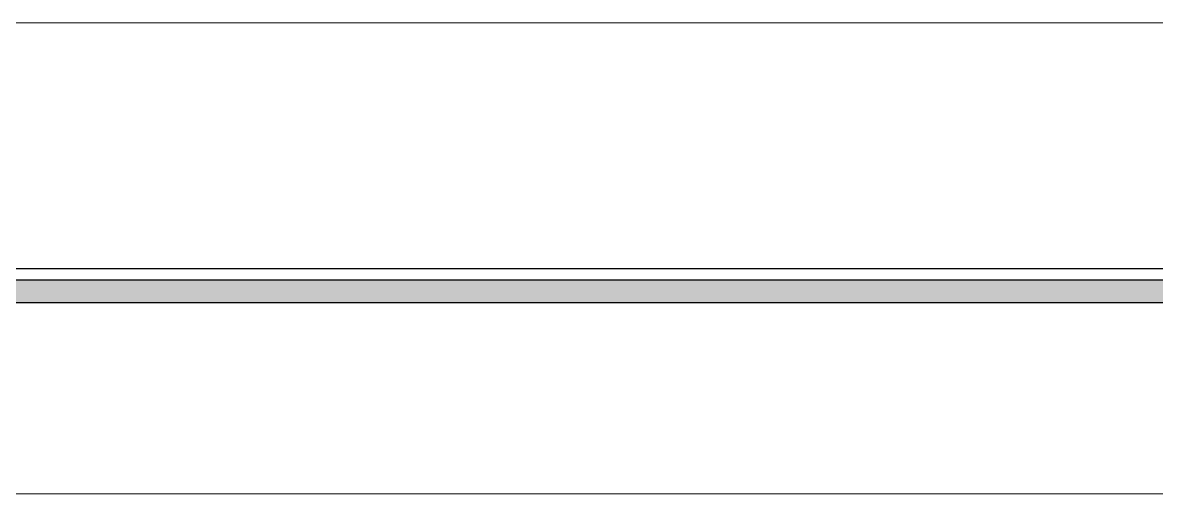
# Model space of a CAD drawing. Header units: millimetres. Extents: x 56222 to 3066687, y -650199 to -121287.
# Drawn here: x 151611.9 to 151886.6, y -177768 to -177652.2 of the extents above; entities that cross this region are included whole.
import ezdxf

# ---------------------------------------------------------------- set-up
doc = ezdxf.new("R2010")
doc.units = ezdxf.units.MM
doc.header["$MEASUREMENT"] = 0
for name, color, linetype, lineweight in [('GROUND FLOOR', 7, 'Continuous', 9), ('NAME PLATE', 7, 'Continuous', 25), ('XX~SLAB ( BEAM )~ ( DIM )', 7, 'Continuous', 9)]:
    doc.layers.add(name, color=color, linetype=linetype, lineweight=lineweight)

# ---------------------------------------------------------------- blocks, each defined once
blk = doc.blocks.new('LAYOUT FILE')
at = {"layer": 'NAME PLATE', "true_color": 0xd39e00}
h = blk.add_hatch(color=42, dxfattribs=at)
h.paths.add_polyline_path([(3346889.83, -513806.18), (3346889.83, -514260.7), (3347535.56, -514260.7), (3347535.56, -513806.18)])
h.paths.add_polyline_path([(3346894.36, -513810.71), (3347531.03, -513810.71), (3347531.03, -514256.17), (3346894.36, -514256.17)], flags=16)
at = {"layer": 'NAME PLATE', "color": 42, "true_color": 0xd39e00}
for points in [[(3346887.56, -513803.91), (3347537.83, -513803.91), (3347537.83, -514262.96), (3346887.56, -514262.96)], [(3346889.83, -513806.18), (3347535.56, -513806.18), (3347535.56, -514260.7), (3346889.83, -514260.7)], [(3346894.36, -513810.71), (3347531.03, -513810.71), (3347531.03, -514256.17), (3346894.36, -514256.17)]]:
    blk.add_lwpolyline(points, close=True, dxfattribs=at)

msp = doc.modelspace()

# ---------------------------------------------------------------- linework, layer by layer
at = {"layer": 'GROUND FLOOR'}
msp.add_line((151518.4098, -177766.3555), (152018.6597, -177766.3555), dxfattribs=at)
at = {"layer": 'XX~SLAB ( BEAM )~ ( DIM )'}
msp.add_lwpolyline([(149747.6356, -177652.2174), (152273.4285, -177652.2174), (152273.4285, -178336.4491), (149747.6356, -178336.4491)], close=True, dxfattribs=at)

# ---------------------------------------------------------------- block references
at = {"layer": 'NAME PLATE', "lineweight": 0, "xscale": 1.209046105522275, "yscale": 1.209046105522275, "zscale": 1.209046105522275}
msp.add_blockref('LAYOUT FILE', (-3895092.9368, 443500.8401, 0.1256), dxfattribs=at)

doc.saveas('drawing.dxf')
